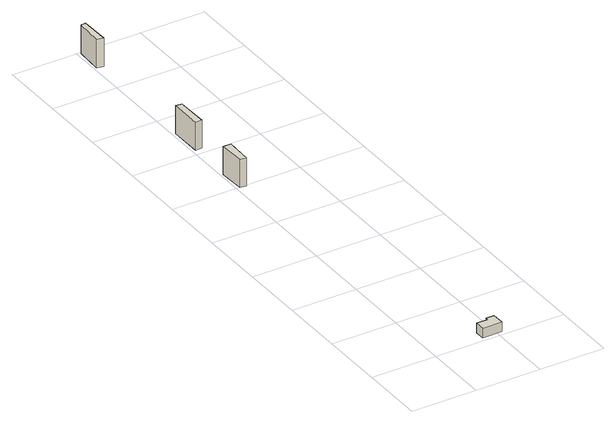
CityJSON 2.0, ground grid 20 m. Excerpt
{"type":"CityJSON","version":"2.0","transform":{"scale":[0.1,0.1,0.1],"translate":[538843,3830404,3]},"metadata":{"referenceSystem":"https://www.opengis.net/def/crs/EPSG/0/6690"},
"CityObjects":{
"building1":{"type":"Building","attributes":{"class":"3001","BuildingDetailAttribute.specifiedBuildingCoverageRate":0.6,"BuildingDetailAttribute.surveyYear":2017,"BuildingHighTideRiskAttribute.description":"1","BuildingHighTideRiskAttribute.rank":"2","BuildingHighTideRiskAttribute.depth":2.07,"BuildingIDAttribute.prefecture":"27","BuildingIDAttribute.city":"27125"},"geometry":[{"type":"Solid","lod":"1","boundaries":[[[[0,1,2,3,4,5]],[[4,6,7,5]],[[3,8,6,4]],[[2,9,8,3]],[[1,10,9,2]],[[0,11,10,1]],[[5,7,11,0]],[[6,8,9,10,11,7]]]]}]},
"building2":{"type":"Building","attributes":{"計測周辺長":20.77,"1/2500図郭":92,"区名":"住之江区","町丁目名称":"南港南３丁目","街区番号":11,"class":"3003","usage":"431","measuredHeight":8.7,"storeysAboveGround":1,"BuildingDetailAttribute.buildingRoofEdgeArea":18.28,"BuildingDetailAttribute.buildingStructureType":"610","BuildingDetailAttribute.buildingStructureOrgType":"2","BuildingDetailAttribute.detailedUsage":"1720","BuildingDetailAttribute.specifiedBuildingCoverageRate":0.6,"BuildingDetailAttribute.surveyYear":2017,"BuildingHighTideRiskAttribute.description":"1","BuildingHighTideRiskAttribute.rank":"2","BuildingHighTideRiskAttribute.depth":2.04,"BuildingIDAttribute.prefecture":"27","BuildingIDAttribute.city":"27125"},"geometry":[{"type":"Solid","lod":"1","boundaries":[[[[12,13,14,15]],[[14,16,17,15]],[[13,18,16,14]],[[12,19,18,13]],[[15,17,19,12]],[[16,18,19,17]]]]}]},
"building3":{"type":"Building","attributes":{"計測周辺長":23.77,"1/2500図郭":92,"区名":"住之江区","町丁目名称":"南港南３丁目","街区番号":11,"class":"3003","usage":"431","measuredHeight":8.8,"storeysAboveGround":1,"BuildingDetailAttribute.buildingRoofEdgeArea":19.75,"BuildingDetailAttribute.buildingStructureType":"610","BuildingDetailAttribute.buildingStructureOrgType":"2","BuildingDetailAttribute.detailedUsage":"1720","BuildingDetailAttribute.specifiedBuildingCoverageRate":0.6,"BuildingDetailAttribute.surveyYear":2017,"BuildingHighTideRiskAttribute.description":"1","BuildingHighTideRiskAttribute.rank":"2","BuildingHighTideRiskAttribute.depth":2.28,"BuildingIDAttribute.prefecture":"27","BuildingIDAttribute.city":"27125"},"geometry":[{"type":"Solid","lod":"1","boundaries":[[[[20,21,22,23]],[[22,24,25,23]],[[21,26,24,22]],[[20,27,26,21]],[[23,25,27,20]],[[24,26,27,25]]]]}]},
"building4":{"type":"Building","attributes":{"計測周辺長":21.08,"1/2500図郭":92,"区名":"住之江区","町丁目名称":"南港南３丁目","街区番号":11,"class":"3003","usage":"431","measuredHeight":8.9,"storeysAboveGround":1,"BuildingDetailAttribute.buildingRoofEdgeArea":15.38,"BuildingDetailAttribute.buildingStructureType":"610","BuildingDetailAttribute.buildingStructureOrgType":"2","BuildingDetailAttribute.detailedUsage":"1720","BuildingDetailAttribute.specifiedBuildingCoverageRate":0.6,"BuildingDetailAttribute.surveyYear":2017,"BuildingHighTideRiskAttribute.description":"1","BuildingHighTideRiskAttribute.rank":"2","BuildingHighTideRiskAttribute.depth":2.25,"BuildingIDAttribute.prefecture":"27","BuildingIDAttribute.city":"27125"},"geometry":[{"type":"Solid","lod":"1","boundaries":[[[[28,29,30,31]],[[30,32,33,31]],[[29,34,32,30]],[[28,35,34,29]],[[31,33,35,28]],[[32,34,35,33]]]]}]}
},
"vertices":[
[152,41,9],[187,41,9],[187,49,9],[212,49,9],[213,10,9],[152,9,9],[213,10,39],[152,9,39],[212,49,39],[187,49,39],[187,41,39],[152,41,39],
[30,996,7],[10,998,7],[7,1078,7],[32,1078,7],[7,1078,94],[32,1078,94],[10,998,94],[30,996,94],
[30,1221,7],[10,1220,7],[9,1320,7],[29,1318,7],[9,1320,94],[29,1318,94],[10,1220,94],[30,1221,94],
[28,1708,6],[8,1713,6],[12,1798,6],[27,1798,6],[12,1798,95],[27,1798,95],[8,1713,95],[28,1708,95]
]}
